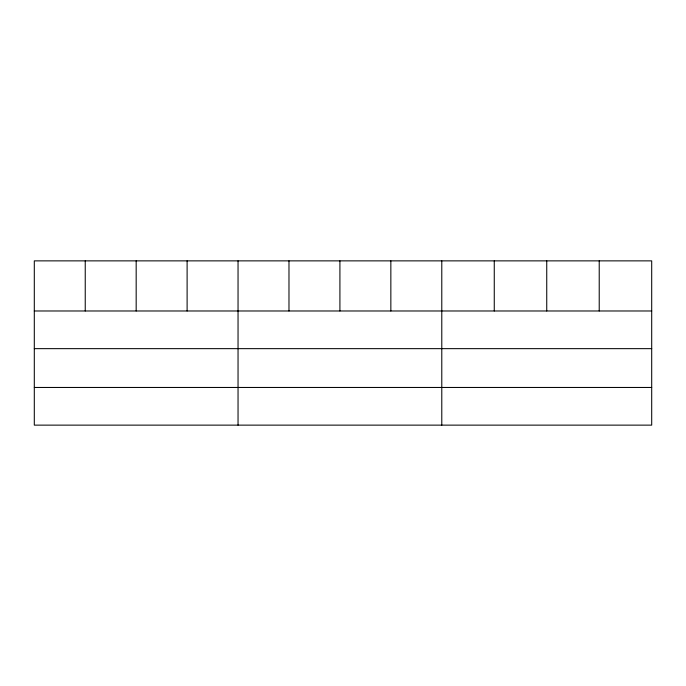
<?xml version="1.0" encoding="UTF-8"?>
<svg xmlns="http://www.w3.org/2000/svg" width="686" height="686" viewBox="0 0 686 686"><rect width="100%" height="100%" fill="white"/><g stroke="black" fill="none" stroke-linecap="round" stroke-linejoin="round"><path stroke-width="1.03" d="M651.7 348.651L651.7 260.869L34.3 260.869L34.3 425.131L651.7 425.131L651.7 348.651L34.3 348.651M34.3 310.981L651.7 310.981M34.3 387.461L651.7 387.461M599.221 260.869L599.221 310.981M546.742 260.869L546.742 310.981M494.263 260.869L494.263 310.981M441.784 260.869L441.784 425.131M390.849 260.869L390.849 310.981M339.913 260.869L339.913 310.981M288.978 260.869L288.978 310.981M238.042 260.869L238.042 425.131M187.107 260.869L187.107 310.981M136.171 260.869L136.171 310.981M85.236 260.869L85.236 310.981"/></g></svg>
